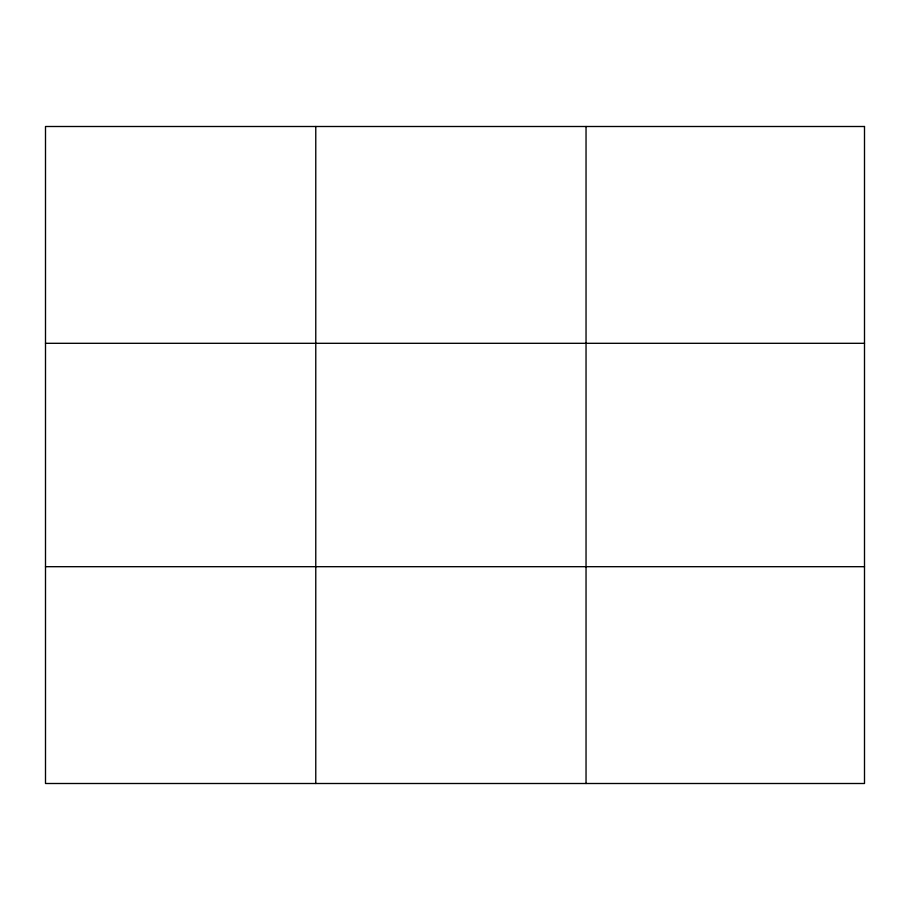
<?xml version="1.0" encoding="UTF-8"?>
<svg xmlns="http://www.w3.org/2000/svg" width="910" height="910" viewBox="0 0 910 910"><rect width="100%" height="100%" fill="white"/><g stroke="black" fill="none" stroke-linecap="round" stroke-linejoin="round"><path stroke-width="1.36" d="M315.77 783.499L315.77 126.501M586.04 783.499L586.04 126.501M45.5 343.309L864.5 343.309M45.5 566.691L864.5 566.691M864.5 126.501L864.5 783.499L45.5 783.499L45.5 126.501L864.5 126.501"/></g></svg>
